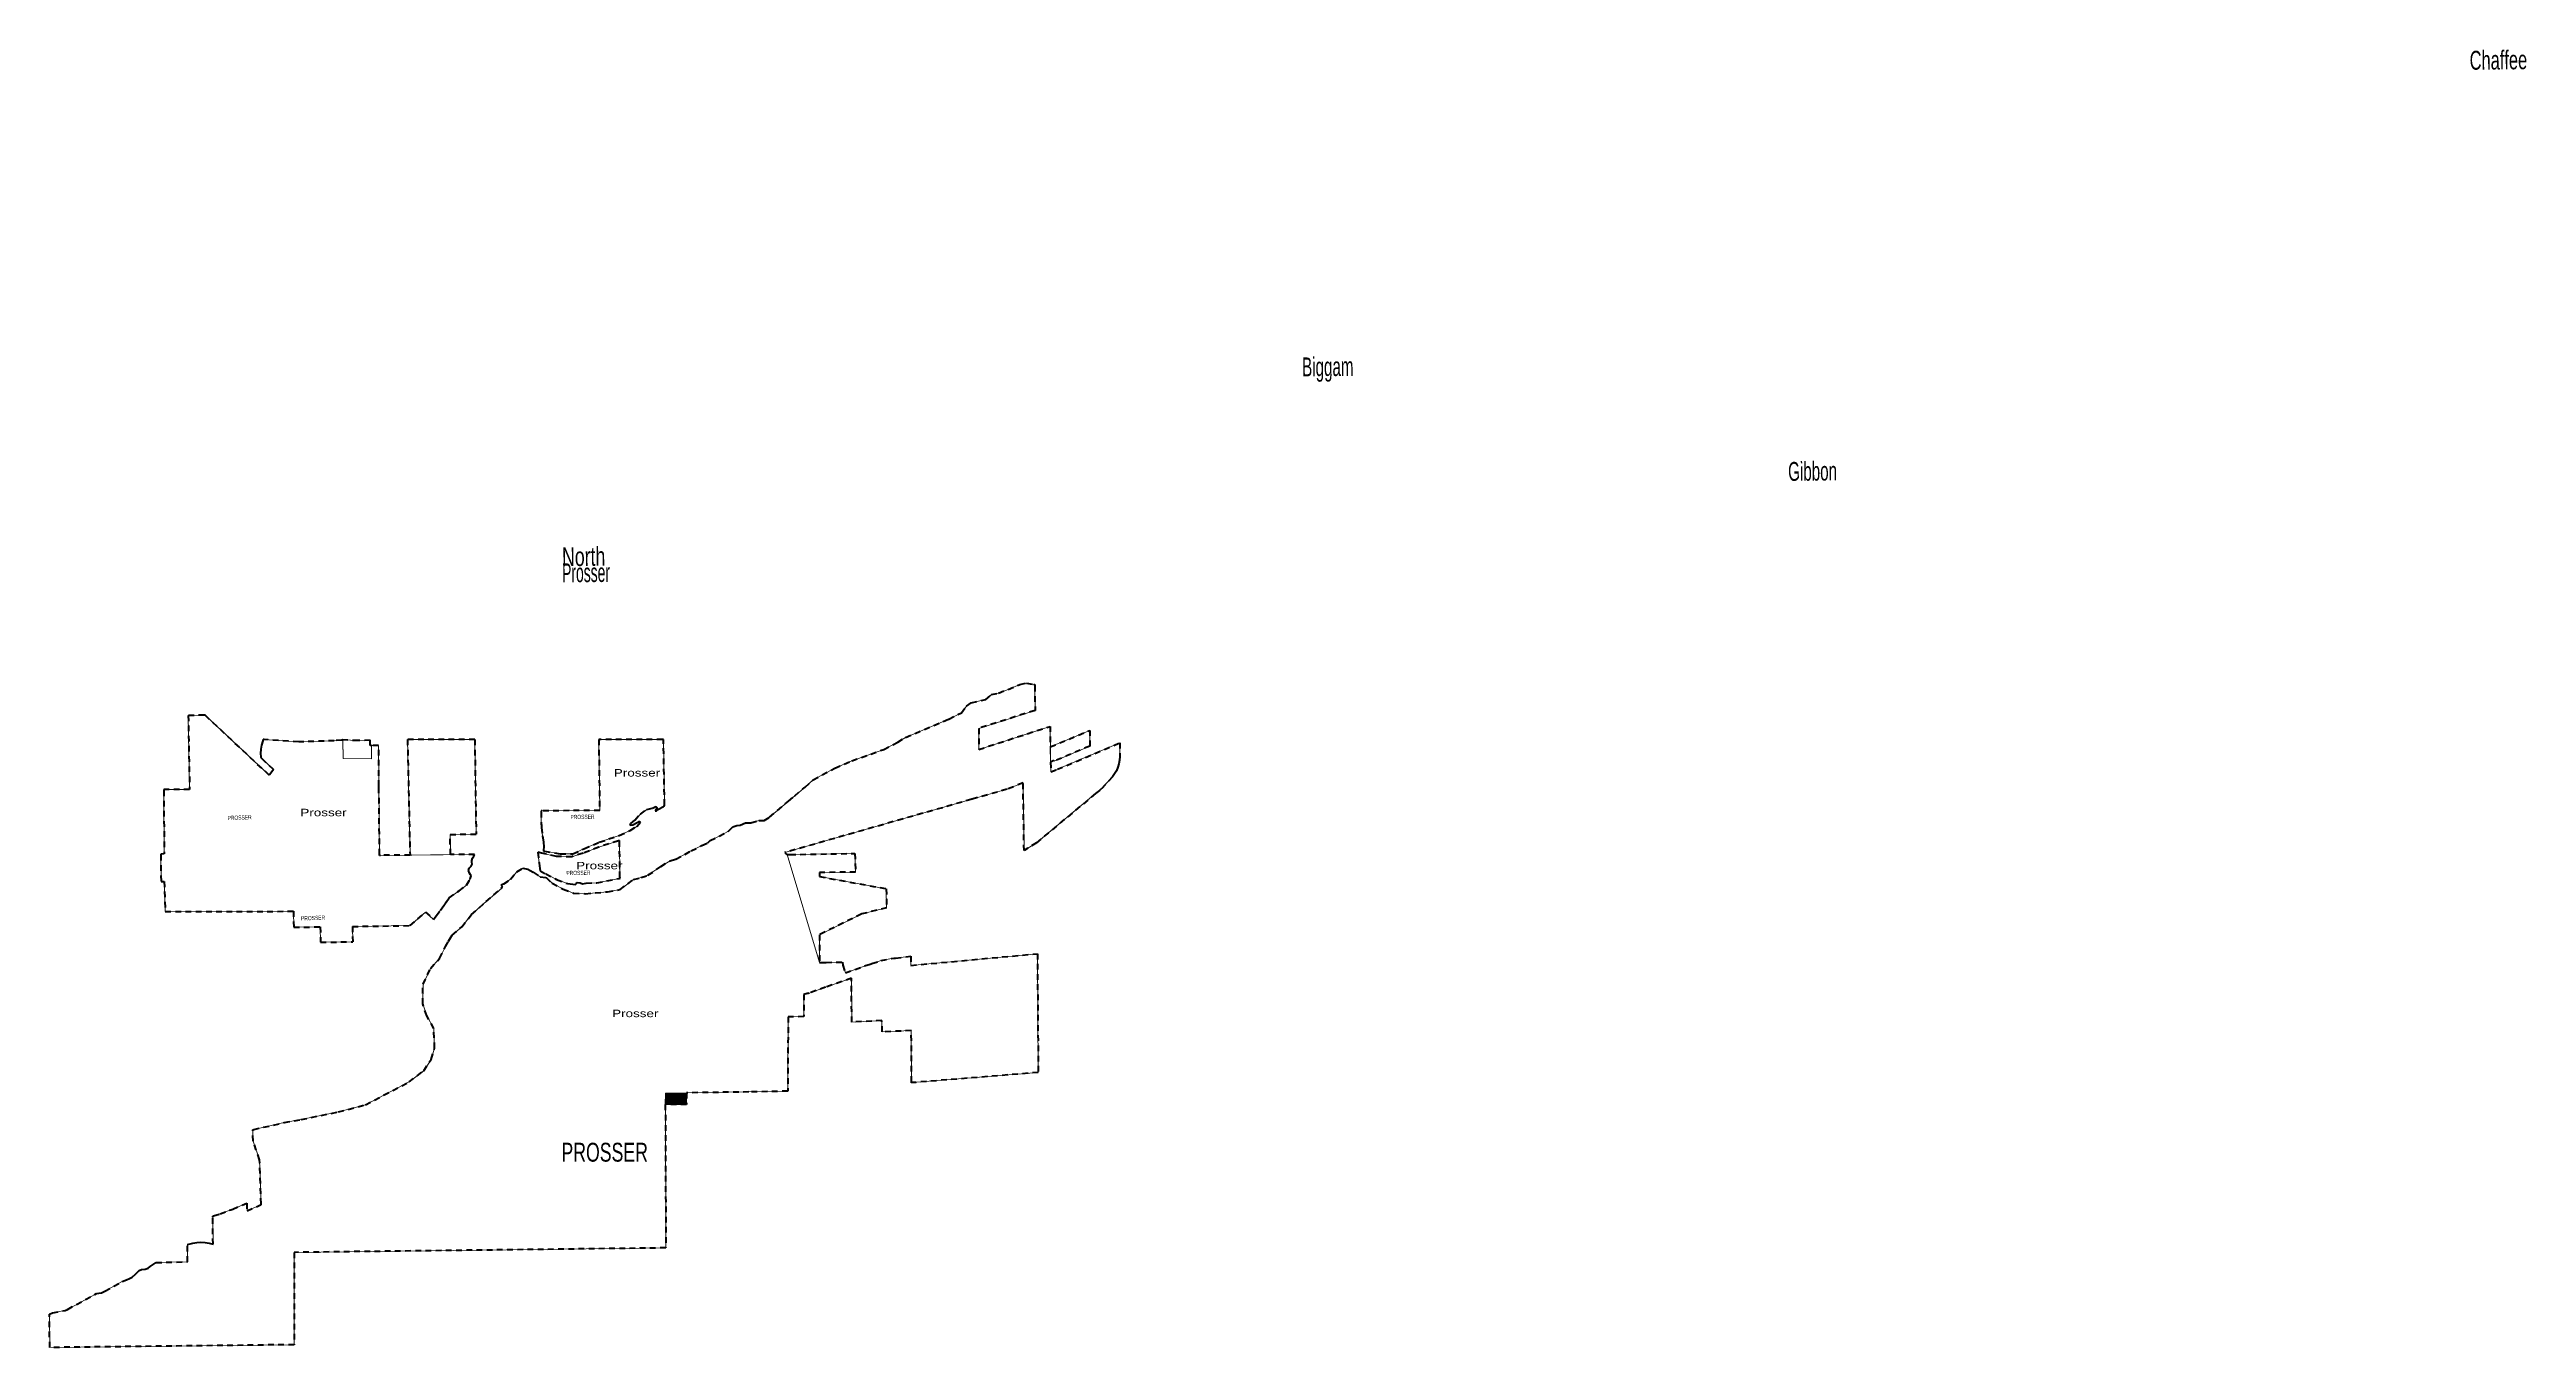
# Model space of a CAD drawing. Header units: feet. Extents: x -903180 to 1023491, y -707744 to 564635.
# Drawn here: x 302508 to 354954, y -479165 to -451668 of the extents above; entities that cross this region are included whole.
import ezdxf

# ---------------------------------------------------------------- set-up
doc = ezdxf.new("R2010")
doc.units = ezdxf.units.FT
doc.header["$LTSCALE"] = 80
doc.linetypes.add('SHORT_DASHED', pattern=[2.7, 1.5, -1.2])
doc.layers.add('13', color=7, linetype='SHORT_DASHED', lineweight=40)
doc.layers.add('58', color=7, linetype='Continuous', lineweight=13)
for name, color, linetype in [('14', 7, 'Continuous'), ('16', 7, 'Continuous'), ('36', 7, 'Continuous')]:
    doc.layers.add(name, color=color, linetype=linetype)

msp = doc.modelspace()

# ---------------------------------------------------------------- hatches: boundary and pattern name
at = {"layer": '58'}
msp.add_hatch(color=256, dxfattribs=at).paths.add_polyline_path([(315546.83, -473776.9), (315996.66, -473769.77), (315996.89, -474017.38), (315545.83, -474020.38)])

# ---------------------------------------------------------------- linework, layer by layer
at = {"layer": '13'}
for p, q in [((311510.53, -466287.51), (310087, -466287.45)), ((311510.53, -466287.51), (311540.36, -468290.65)), ((315645.39, -468853.94), (315769.71, -468821.32)), ((318812.81, -469102.25), (318812.81, -469189.7)), ((318812.81, -469189.7), (320223.54, -469447.33)), ((308919.61, -470245.85), (308926.56, -470570.79)), ((319703.76, -469981.95), (318807.56, -470420.47)), ((323442.88, -473339.03), (320781.42, -473554.52))]:
    msp.add_line(p, q, dxfattribs=at)
for points in [[(315769.71, -468821.32), (316094.21, -468645.35), (316322.6, -468534.01), (316444.83, -468477.3), (316494.81, -468424.9), (316687.14, -468331.77), (316887.48, -468230.59), (316973.42, -468135.89), (317061.62, -468105.42), (317133.86, -468099.1), (317247.2, -468049.16), (317360.42, -468050.39), (317524.06, -468001.9), (317642.33, -468004.22), (317755.5, -467930.36), (318157.46, -467588.33), (318285.23, -467479.61), (318503.85, -467293.58), (318679.98, -467138.55), (319137.37, -466893.22), (319493.86, -466737.62), (320171.77, -466497.15), (320468.15, -466342.41), (320635.03, -466241.7), (321547.33, -465855.4), (321815.88, -465717.12), (321926.12, -465579.09), (322023.25, -465505.46), (322332.92, -465438.82), (322449.61, -465330.8), (322603.48, -465300.5), (322804.78, -465223.38), (323053.76, -465117.47), (323195.64, -465089.36), (323351.16, -465119.42), (323371.11, -465123.27), (323371.3, -465151.02), (323374.81, -465670.23), (322182.87, -466048.89), (322184.06, -466496.55), (323694.67, -466006.45), (323697.54, -466442.61), (324533.12, -466091.17), (324532.46, -466424.17), (323778.57, -466744.18), (323773.19, -466731.94), (323702.61, -466763.94), (323709.99, -466971.4), (323847.34, -466916.92), (325168.23, -466359.22), (325172.28, -466596.73), (325172.18, -466644.86), (325165.41, -466722.89), (325150.52, -466799.78), (325127.68, -466874.7), (325097.12, -466946.82), (325059.2, -467015.35), (325014.32, -467079.54), (324817.57, -467289.92), (324814.11, -467293.62), (324738.74, -467365.92), (324656.22, -467429.95), (323404.57, -468472.56), (323142.47, -468634.27), (323121.2, -467204.97), (322780.48, -467340.13), (322034.9, -467551.9), (318096.64, -468675.24), (318076.77, -468680.91), (318095.51, -468700.77), (318099.43, -468704.01), (318108.5, -468710.03), (318118.15, -468715.07), (318128.28, -468719.07), (318138.77, -468722), (318148.01, -468723.56), (318171.34, -468724.22), (318188.01, -468723.92), (319560.02, -468699.09), (319574.29, -469092.86), (318812.81, -469102.25)], [(310087, -466287.45), (310141.09, -468733.67), (309514.98, -468739.32), (309494.96, -468739.53), (309494.8, -468721.66), (309482.1, -467310.08), (309482.03, -467307.86), (309481.8, -467270.08), (309476.61, -466414.92), (309326.59, -466413.66), (309297.3, -466412.8), (309296.9, -466299.01), (309039.56, -466308.69), (308719.38, -466294.94), (308698.04, -466297.02), (308536.66, -466312.72), (307785.17, -466336.75), (307053.99, -466283.45), (307034.15, -466282.01), (307026.76, -466302.46), (307021.73, -466316.38), (306997.6, -466402.53), (306982.61, -466490.72), (306976.91, -466580), (306979.76, -466649.38), (306980.57, -466669.19), (307000.58, -466687.94), (307228.29, -466901.34), (307248.35, -466920.15), (307234.52, -466940.24), (307234.21, -466940.69), (307158.29, -467041.32), (305825.3, -465792.06), (305804.65, -465772.71), (305785.3, -465772.78), (305444.9, -465773.97), (305472.74, -467341.16), (304942.05, -467346.41), (304925.23, -467346.58), (304925.42, -467366.61), (304937.74, -468710.84), (304883.1, -468712.22), (304863.11, -468712.73), (304863.29, -468731.93), (304868.54, -469293.41), (304938.44, -469291.51), (304957.31, -469930.4), (307594.53, -469925.09), (307670.16, -469925.1), (307678.43, -470263.23), (308239.66, -470255.7), (308246.61, -470580.65), (308926.56, -470570.79)], [(308919.61, -470245.85), (310144.92, -470228.1), (310469.35, -469939.8), (310639.61, -470096.52), (310694.88, -470023.3), (310786.99, -469898.68), (310856.57, -469804.56), (310877.78, -469774.07), (310888.67, -469758.42), (310905.98, -469734.07), (310971.51, -469641.88), (311179.68, -469490.47), (311337.78, -469369.38), (311417.55, -469234.56), (311432.01, -469171.06), (311423.52, -469149.47), (311397.55, -469119.18), (311378.08, -469058.61), (311391.06, -469013.18), (311434.33, -468965.59), (311455.97, -468928.81), (311449.48, -468883.38), (311449.48, -468848.77), (311466.78, -468799.01), (311492.74, -468760.07), (311508.92, -468719), (310998.11, -468724.74), (310988.61, -468296.32), (311540.36, -468290.65)], [(302507.89, -478460.17), (302570.38, -478429.56), (302791.36, -478392.21), (302838.05, -478382.87), (302887.84, -478357.98), (303463.63, -478043.63), (303500.98, -478021.84), (303550.77, -478015.62), (303606.8, -478006.28), (303681.49, -477975.16), (304048.75, -477766.63), (304139.01, -477729.28), (304204.37, -477707.49), (304257.28, -477676.37), (304325.75, -477614.12), (304406.67, -477533.2), (304453.36, -477514.53), (304534.28, -477508.3), (304596.53, -477486.52), (304640.1, -477452.28), (304699.23, -477408.71), (304764.59, -477365.13), (305429.08, -477351.13), (305430.88, -476986.91), (305458.32, -476977.47), (305542.1, -476955.05), (305627.76, -476941.51), (305714.37, -476937.01), (305800.97, -476941.58), (305886.62, -476955.17), (305970.38, -476977.65), (305963.08, -476401.31), (305962.82, -476381.29), (305982.76, -476375.46), (306118.28, -476335.84), (306346.22, -476247.77), (306365.55, -476240.3), (306386.22, -476231.66), (306684.6, -476106.87), (306689.32, -476267.48), (306963.25, -476152.91), (306985.95, -476143.42), (306985.37, -476124.55), (306956.98, -475190.11), (306815.94, -474793.13), (306814.62, -474572.85), (306814.49, -474552.06), (306831.03, -474548.3), (307475.28, -474401.67), (307837.42, -474334.8), (308623.09, -474176.61), (309200.06, -474023.25), (310120.62, -473538.58), (310429.72, -473301.58), (310587.36, -473062.06), (310660.69, -472820.87), (310645.04, -472407.41), (310495.45, -472137.02), (310410.15, -471882.43), (310416.57, -471468.88), (310573.85, -471135), (310767.73, -470921.43), (310889.21, -470674.02), (310958.77, -470556.71), (310998.79, -470489.21), (311034.78, -470428.52), (311236.84, -470253.05), (311442.57, -469991.25), (311754.63, -469714.96), (312074.73, -469440.64), (312087.71, -469421.03), (312098.68, -469406.42), (312082.51, -469378.38), (312082.4, -469350.28), (312128.55, -469346.08), (312270.68, -469245.13), (312402.55, -469088.01), (312530.72, -469013.21), (312635.18, -469034.87), (312683.2, -469060.74), (312751.55, -469097.75), (312896.74, -469192.38), (313023.27, -469209.93), (313148.19, -469331.87), (313385.54, -469457.37), (313604.66, -469542.79), (313847.58, -469551.84), (314321.14, -469511.76), (314587.92, -469464.5), (314752.06, -469345.39), (314872.12, -469248.55), (315032.55, -469211.76), (315178.88, -469158.97), (315451.17, -468979.2), (315645.39, -468853.94)], [(320223.54, -469447.33), (320232.57, -469851), (319703.76, -469981.95)], [(318807.56, -470420.47), (318812.97, -471010.57), (318910.02, -471007.55), (318930.02, -471006.93), (318950.02, -471006.69), (319301.08, -471002.48), (319302.32, -471063.6), (319359.81, -471226.98), (319881.91, -471042.22), (319901.82, -471035.18), (319921.91, -471028.94), (320114.78, -470969.02), (320333.39, -470925.5), (320381.38, -470919.33), (320401.88, -470916.69), (320421.38, -470914.39), (320742.56, -470876.5), (320745.8, -471071.61), (323424.14, -470823.53), (323442.88, -473339.03)], [(320781.42, -473554.52), (320761.43, -473556.14), (320761.29, -473534.93), (320754.48, -472451.34), (320135.54, -472480.69), (320133.75, -472240.51), (319493.94, -472270.84), (319487.03, -471341.63), (318940.79, -471533.02), (318590.64, -471656.93), (318570.98, -471663.89), (318550.64, -471669.32), (318475.87, -471688.62), (318476.59, -472157.05), (318146.31, -472162.81), (318138.32, -473736.12), (317317.95, -473751.87), (315996.66, -473769.77), (315996.89, -474017.38), (315545.83, -474020.38), (315557.43, -477056.16), (307686.43, -477150.6), (307686.26, -479106.16), (302511.74, -479165.45), (302507.89, -478460.17)]]:
    msp.add_lwpolyline(points, dxfattribs=at)
for points in [[(312965.67, -468649.56), (312985.51, -468652.76), (313320.4, -468706.87), (313589.38, -468709.78), (313823.8, -468598.42), (314148.45, -468462.59), (314571.42, -468318.34), (314799.84, -468211.01), (314942.02, -468126.12), (315019.95, -468035.47), (314999.84, -468025.51), (314947.75, -468049.82), (314859.62, -468098.35), (314803.44, -468106.61), (314815.33, -468066.42), (314899.36, -467993.81), (315017.28, -467864.85), (315153.4, -467767.94), (315277.73, -467737.32), (315345.86, -467706.93), (315366, -467724.92), (315356.12, -467763.1), (315332.17, -467799.33), (315360.26, -467795.2), (315404.29, -467762.9), (315509.15, -467700.13), (315529.1, -467688.19), (315528.84, -467671.68), (315507.6, -466304.92), (315507.29, -466284.92), (315485.21, -466284.94), (314137.23, -466286.42), (314156.76, -467786.23), (312936.73, -467798.56), (312916.69, -467798.77), (312917.02, -467821.28), (312920.73, -468079.36), (312921.03, -468100.16), (312922.16, -468119.36), (312923.85, -468148.12), (312945.74, -468324.01), (312948.64, -468347.34), (312952.27, -468364.01), (312953.54, -468369.87), (312967.39, -468463.36), (312971.4, -468557.79), (312966.76, -468632.12)], [(314586.96, -469221.72), (314586.67, -469203.62), (314574.61, -468439.84), (314574.33, -468422.24), (314554.29, -468428.75), (314140.81, -468563), (313804.1, -468694.85), (313563.52, -468770.11), (313240.33, -468763.4), (312927.71, -468690.05), (312848.98, -468671.57), (312872.99, -468903.87), (312889.18, -469019.36), (312893.71, -469064.61), (313012.93, -469131.68), (313240.22, -469253.21), (313475.4, -469338.56), (313589.25, -469351.98), (313640.94, -469356.63), (313652.66, -469346.92), (313656.16, -469341.86), (313659.66, -469338.36), (313660.83, -469334.47), (313684.17, -469315.02), (313744.31, -469321.41), (313792.58, -469345.3), (313868.79, -469328.93), (314097.59, -469321.97), (314566.99, -469227.64)]]:
    msp.add_lwpolyline(points, close=True, dxfattribs=at)
at = {"layer": '58'}
for points in [[(302507.89, -478460.17), (302511.74, -479165.45), (307686.26, -479106.16), (307686.43, -477150.6), (315557.43, -477056.16), (315546.83, -473776.9), (317317.95, -473751.87), (318138.32, -473736.12), (318146.31, -472162.81), (318476.59, -472157.05), (318475.87, -471688.62), (318550.64, -471669.32), (318570.98, -471663.89), (318590.64, -471656.93), (318940.79, -471533.02), (319487.03, -471341.63), (319493.94, -472270.84), (320133.75, -472240.51), (320135.54, -472480.69), (320754.48, -472451.34), (320761.29, -473534.93), (320761.43, -473556.14), (320781.42, -473554.52), (323442.88, -473339.03), (323424.14, -470823.53), (320745.8, -471071.61), (320742.56, -470876.5), (320421.38, -470914.39), (320401.88, -470916.69), (320381.38, -470919.33), (320333.39, -470925.5), (320114.78, -470969.02), (319921.91, -471028.94), (319901.82, -471035.18), (319881.91, -471042.22), (319359.81, -471226.98), (319302.32, -471063.6), (319301.08, -471002.48), (318950.02, -471006.69), (318930.02, -471006.93), (318910.02, -471007.55), (318812.97, -471010.57), (318128.28, -468719.07), (318118.15, -468715.07), (318108.5, -468710.03), (318099.43, -468704.01), (318095.51, -468700.77), (318076.77, -468680.91), (318096.64, -468675.24), (322034.9, -467551.9), (322780.48, -467340.13), (323121.2, -467204.97), (323142.47, -468634.27), (323404.57, -468472.56), (324656.22, -467429.95), (324738.74, -467365.92), (324814.11, -467293.62), (324817.57, -467289.92), (325014.32, -467079.54), (325059.2, -467015.35), (325097.12, -466946.82), (325127.68, -466874.7), (325150.52, -466799.78), (325165.41, -466722.89), (325172.18, -466644.86), (325172.28, -466596.73), (325168.23, -466359.22), (323847.34, -466916.92), (323708.03, -466973.08), (323700.68, -466604.15), (323694.67, -466006.45), (322184.06, -466496.55), (322182.87, -466048.89), (323374.81, -465670.23), (323371.3, -465151.02), (323371.11, -465123.27), (323351.16, -465119.42), (323195.64, -465089.36), (323053.76, -465117.47), (322804.78, -465223.38), (322603.48, -465300.5), (322449.61, -465330.8), (322332.92, -465438.82), (322023.25, -465505.46), (321926.12, -465579.09), (321815.88, -465717.12), (321547.33, -465855.4), (320635.03, -466241.7), (320468.15, -466342.41), (320171.77, -466497.15), (319493.86, -466737.62), (319137.37, -466893.22), (318679.98, -467138.55), (318503.85, -467293.58)], [(318503.85, -467293.58), (318285.23, -467479.61), (318157.46, -467588.33), (317755.5, -467930.36), (317642.33, -468004.22), (317524.06, -468001.9), (317360.42, -468050.39), (317247.2, -468049.16), (317133.86, -468099.1), (317061.62, -468105.42), (316973.42, -468135.89), (316887.48, -468230.59), (316687.14, -468331.77)], [(316687.14, -468331.77), (316494.81, -468424.9), (316444.83, -468477.3), (316322.6, -468534.01), (316094.21, -468645.35), (315769.71, -468821.32), (315645.39, -468853.94), (315451.17, -468979.2), (315178.88, -469158.97), (315032.55, -469211.76), (314872.12, -469248.55), (314752.06, -469345.39), (314587.92, -469464.5), (314321.14, -469511.76), (313847.58, -469551.84), (313604.66, -469542.79), (313385.54, -469457.37), (313148.19, -469331.87), (313023.27, -469209.93), (312896.74, -469192.38), (312751.55, -469097.75), (312683.2, -469060.74), (312635.18, -469034.87), (312530.72, -469013.21), (312402.55, -469088.01), (312270.68, -469245.13), (312128.55, -469346.08), (312082.4, -469350.28), (312082.51, -469378.38), (312098.68, -469406.42), (312087.71, -469421.03), (312074.73, -469440.64), (311754.63, -469714.96), (311442.57, -469991.25), (311236.84, -470253.05), (311034.78, -470428.52), (310998.79, -470489.21), (310958.77, -470556.71), (310889.21, -470674.02), (310767.73, -470921.43), (310573.85, -471135), (310416.57, -471468.88), (310410.15, -471882.43), (310495.45, -472137.02), (310645.04, -472407.41), (310660.69, -472820.87), (310587.36, -473062.06), (310429.72, -473301.58), (310120.62, -473538.58), (309200.06, -474023.25), (308623.09, -474176.61), (307837.42, -474334.8), (307475.28, -474401.67), (306831.03, -474548.3), (306814.49, -474552.06), (306814.62, -474572.85), (306815.94, -474793.13), (306956.98, -475190.11), (306985.37, -476124.55), (306985.95, -476143.42), (306963.25, -476152.91), (306689.32, -476267.48), (306684.6, -476106.87), (306386.22, -476231.66), (306365.55, -476240.3), (306346.22, -476247.77), (306118.28, -476335.84), (305982.76, -476375.46), (305962.82, -476381.29), (305963.08, -476401.31), (305970.38, -476977.65), (305886.62, -476955.17), (305800.97, -476941.58), (305714.37, -476937.01), (305627.76, -476941.51), (305542.1, -476955.05), (305458.32, -476977.47), (305430.88, -476986.91), (305429.08, -477351.13), (304764.59, -477365.13), (304699.23, -477408.71), (304640.1, -477452.28), (304596.53, -477486.52), (304534.28, -477508.3), (304453.36, -477514.53), (304406.67, -477533.2), (304325.75, -477614.12), (304257.28, -477676.37), (304204.37, -477707.49), (304139.01, -477729.28), (304048.75, -477766.63), (303681.49, -477975.16), (303606.8, -478006.28), (303550.77, -478015.62), (303500.98, -478021.84), (303463.63, -478043.63), (302887.84, -478357.98), (302838.05, -478382.87), (302791.36, -478392.21), (302570.38, -478429.56), (302507.89, -478460.17)]]:
    msp.add_lwpolyline(points, dxfattribs=at)
for points in [[(308919.6, -470245.85), (308937.55, -470245.59), (310144.92, -470228.1), (310469.35, -469939.8), (310639.61, -470096.52), (310694.88, -470023.3), (310786.99, -469898.68), (310856.57, -469804.56), (310877.78, -469774.07), (310888.67, -469758.42), (310905.98, -469734.07), (310971.51, -469641.88), (311179.68, -469490.47), (311337.78, -469369.38), (311417.55, -469234.56), (311432.01, -469171.06), (311423.52, -469149.47), (311397.55, -469119.18), (311378.08, -469058.61), (311391.06, -469013.18), (311434.33, -468965.59), (311455.97, -468928.81), (311449.48, -468883.38), (311449.48, -468848.77), (311466.78, -468799.01), (311492.74, -468760.07), (311508.92, -468719), (309514.98, -468739.32), (309494.96, -468739.53), (309494.8, -468721.66), (309482.1, -467310.08), (309482.03, -467307.86), (309481.8, -467270.08), (309476.61, -466414.92), (309326.59, -466413.66), (309328.29, -466693.69), (308726.18, -466688.63), (308719.73, -466315.07), (308719.38, -466294.94), (308698.04, -466297.02), (308536.66, -466312.72), (307785.17, -466336.75), (307053.99, -466283.45), (307034.15, -466282.01), (307026.76, -466302.46), (307021.73, -466316.38), (306997.6, -466402.53), (306982.61, -466490.72), (306976.91, -466580), (306979.76, -466649.38), (306980.57, -466669.19), (307000.58, -466687.94), (307228.29, -466901.34), (307248.35, -466920.15), (307234.52, -466940.24), (307234.21, -466940.69), (307158.29, -467041.32), (305825.3, -465792.06), (305804.65, -465772.71), (305785.3, -465772.78), (305444.9, -465773.97), (305472.74, -467341.16), (304942.05, -467346.41), (304925.23, -467346.58), (304925.42, -467366.61), (304937.74, -468710.84), (304883.1, -468712.22), (304863.11, -468712.73), (304863.29, -468731.93), (304868.54, -469293.41), (304938.44, -469291.51), (304957.31, -469930.4), (307670.16, -469925.1), (307678.43, -470263.23), (308239.66, -470255.7), (308246.61, -470580.65), (308926.56, -470570.79)], [(323697.29, -466441.83), (324533.12, -466091.17), (324532.46, -466424.17), (323778.57, -466744.18), (323773.19, -466731.94), (323704.32, -466758.14)], [(309326.59, -466413.66), (309326.59, -466413.66), (309328.29, -466693.69), (308726.18, -466688.63), (308719.38, -466294.94), (309039.56, -466308.69), (309296.9, -466299.01), (309297.3, -466412.8)], [(310998.11, -468724.74), (310141.09, -468733.67), (310087, -466287.45), (311510.53, -466287.51), (311540.36, -468290.65), (310988.61, -468296.32)], [(312965.67, -468649.56), (312985.51, -468652.76), (313320.4, -468706.87), (313589.38, -468709.78), (313823.8, -468598.42), (314148.45, -468462.59), (314571.42, -468318.34), (314799.84, -468211.01), (314942.02, -468126.12), (315019.95, -468035.47), (314999.84, -468025.51), (314947.75, -468049.82), (314859.62, -468098.35), (314803.44, -468106.61), (314815.33, -468066.42), (314899.36, -467993.81), (315017.28, -467864.85), (315153.4, -467767.94), (315277.73, -467737.32), (315345.86, -467706.93), (315366, -467724.92), (315356.12, -467763.1), (315332.17, -467799.33), (315360.26, -467795.2), (315404.29, -467762.9), (315509.15, -467700.13), (315529.1, -467688.19), (315528.84, -467671.68), (315507.6, -466304.92), (315507.29, -466284.92), (315485.21, -466284.94), (314137.23, -466286.42), (314156.76, -467786.23), (312936.73, -467798.56), (312916.69, -467798.77), (312917.02, -467821.28), (312920.73, -468079.36), (312921.03, -468100.16), (312922.16, -468119.36), (312923.85, -468148.12), (312945.74, -468324.01), (312948.64, -468347.34), (312952.27, -468364.01), (312953.54, -468369.87), (312967.39, -468463.36), (312971.4, -468557.79), (312966.76, -468632.12)], [(314586.96, -469221.72), (314586.67, -469203.62), (314574.61, -468439.84), (314574.33, -468422.24), (314554.29, -468428.75), (314140.81, -468563), (313804.1, -468694.85), (313563.52, -468770.11), (313240.33, -468763.4), (312927.71, -468690.05), (312848.98, -468671.57), (312872.99, -468903.87), (312889.18, -469019.36), (312893.71, -469064.61), (313012.93, -469131.68), (313240.22, -469253.21), (313475.4, -469338.56), (313589.25, -469351.98), (313640.94, -469356.63), (313652.66, -469346.92), (313656.16, -469341.86), (313659.66, -469338.36), (313660.83, -469334.47), (313684.17, -469315.02), (313744.31, -469321.41), (313792.58, -469345.3), (313868.79, -469328.93), (314097.59, -469321.97), (314566.99, -469227.64)], [(318128.28, -468719.07), (318148.01, -468723.56), (319560.02, -468699.09), (319574.29, -469092.86), (318812.81, -469102.25), (318812.81, -469189.7), (320223.54, -469447.33), (320232.57, -469851), (319703.76, -469981.95), (318807.56, -470420.47), (318812.97, -471010.57)], [(315546.83, -473776.9), (315996.66, -473769.77), (315996.89, -474017.38), (315545.83, -474020.38)]]:
    msp.add_lwpolyline(points, close=True, dxfattribs=at)

# ---------------------------------------------------------------- texts
at = {"layer": '14', "width": 0.7}
for rotation, p in [(1.857, (306279.41, -467992.8)), (0.579, (313538.81, -467971.24)), (0.579, (313452.74, -469157.42)), (1.857, (307834.18, -470119.36))]:
    msp.add_text('PROSSER', height=88.98, rotation=rotation, dxfattribs=at).set_placement(p)
msp.add_text('PROSSER', height=400, dxfattribs=at).set_placement((313346.6, -475228.5))
at = {"layer": '16'}
for s, width, p in [('Chaffee', 0.65, (353752.93, -452097.81)), ('Biggam', 0.6, (329031.57, -458592.89)), ('Gibbon', 0.6, (339322.56, -460807.44)), ('Prosser', 0.55, (313363.11, -462956.9)), ('North', 0.7, (313361.73, -462614))]:
    msp.add_text(s, height=400, rotation=0.63, dxfattribs=dict(at, width=width)).set_placement(p)
at = {"layer": '36', "width": 1.35}
for p in [(314457.39, -467069.66), (307819.22, -467910.78), (313659.45, -469034.58), (314420.45, -472167.07)]:
    msp.add_text('Prosser', height=157.5, dxfattribs=at).set_placement(p)

doc.saveas('drawing.dxf')
